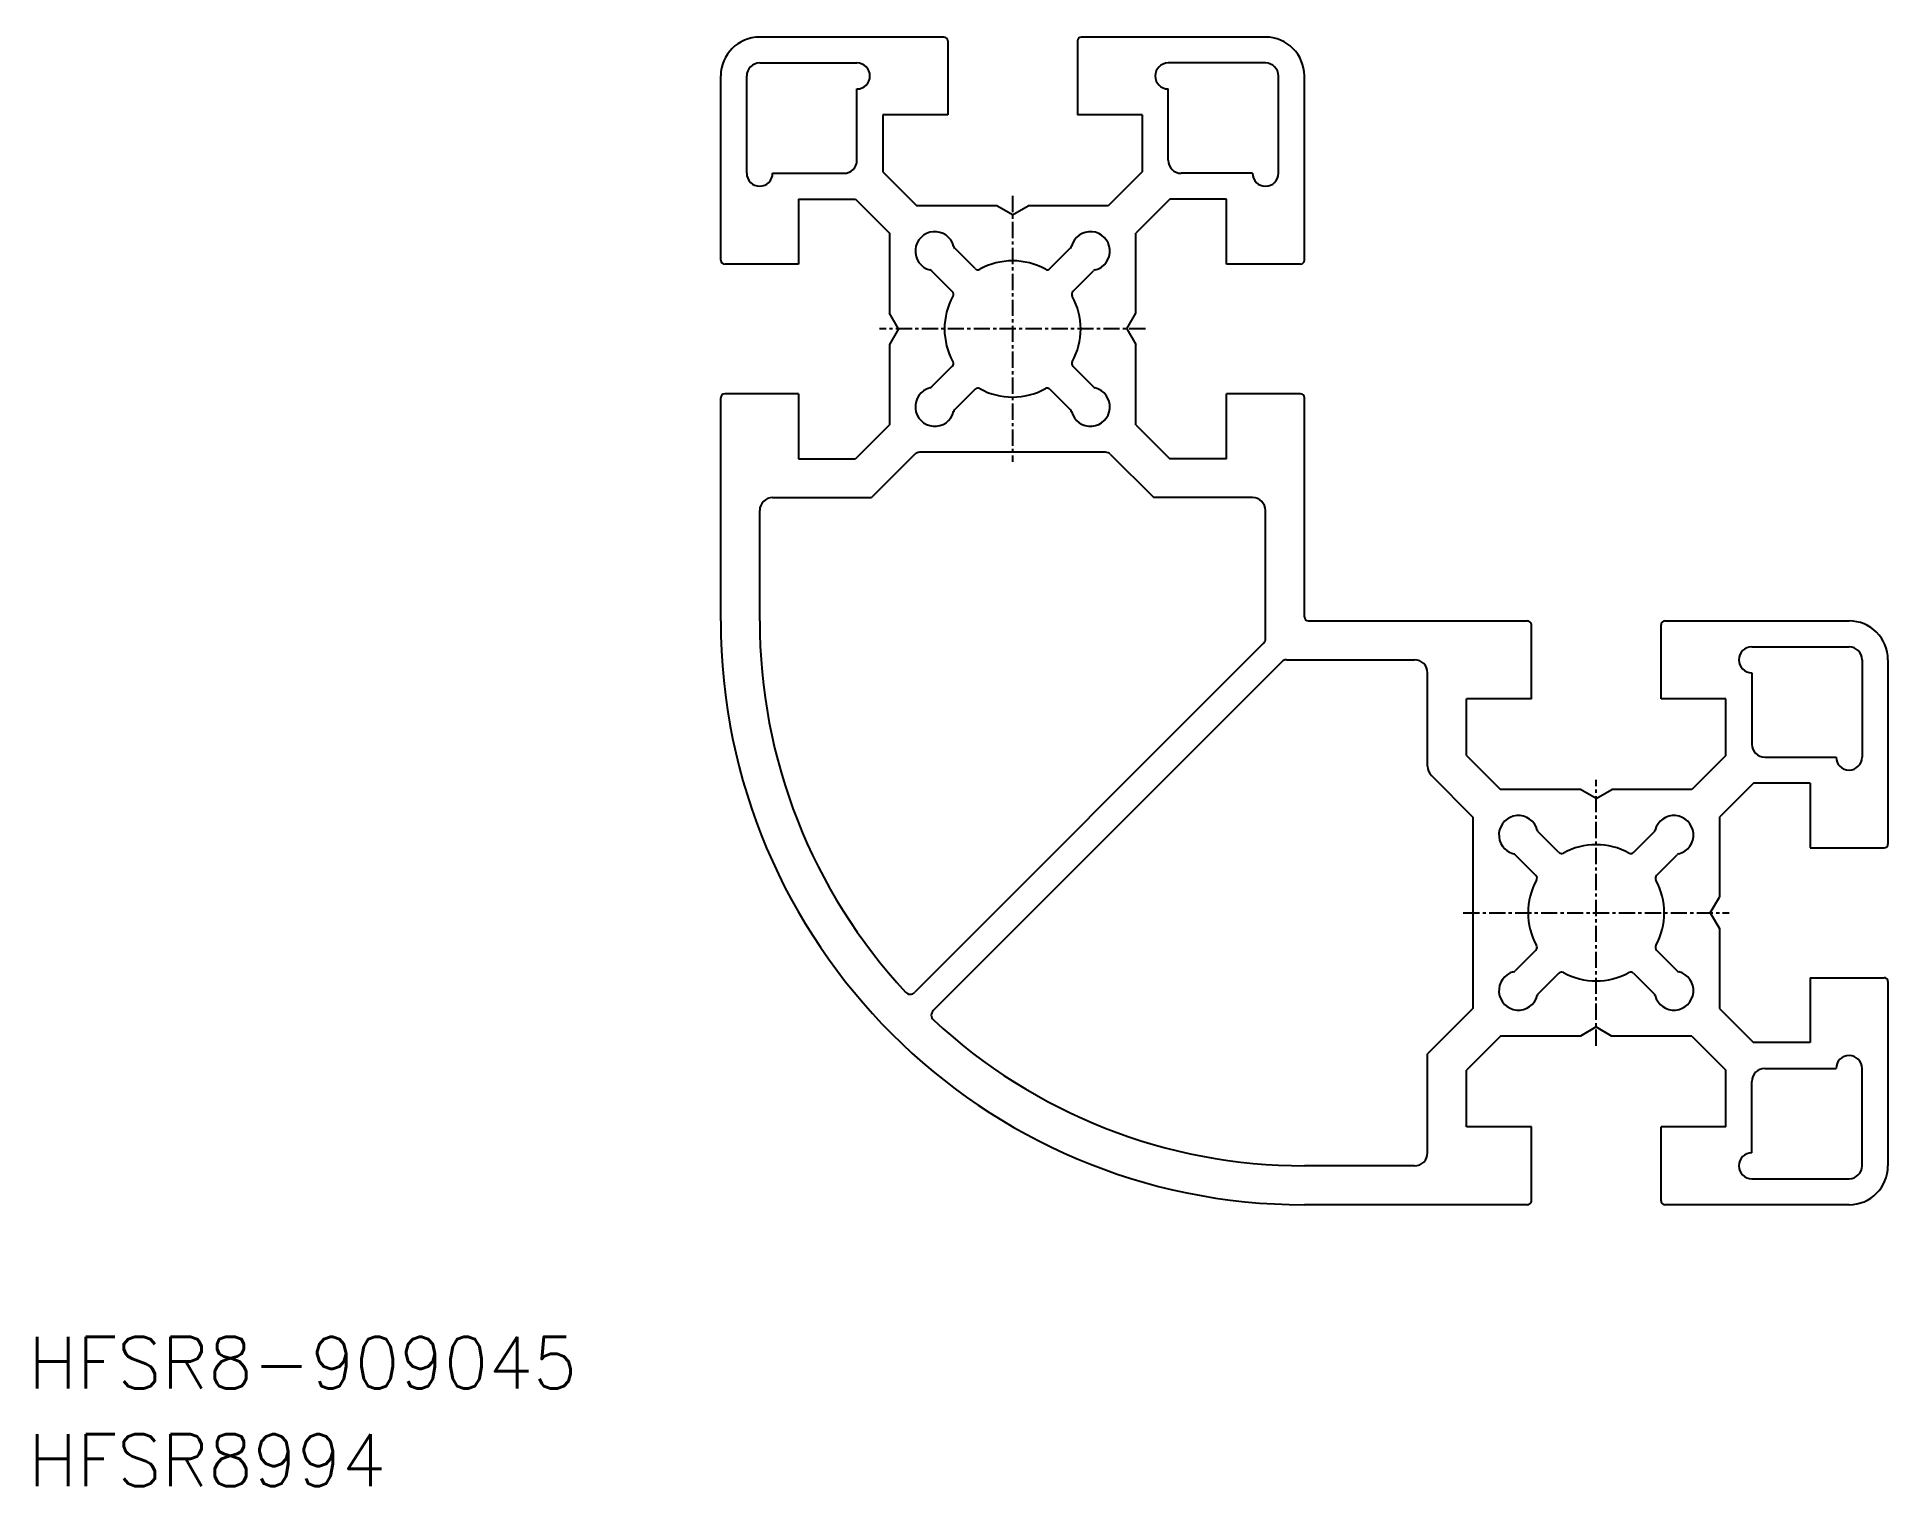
# Model space of a CAD drawing. Extents: x -75 to 68, y -89 to 23.
import ezdxf

# ---------------------------------------------------------------- set-up
doc = ezdxf.new("R2010")
doc.units = 0
doc.linetypes.add('CENTER', pattern=[2, 1.25, -0.25, 0.25, -0.25])
doc.layers.get('0').update_dxf_attribs({"linetype": 'CONTINUOUS'})
doc.layers.add('CENTER', color=1, linetype='CENTER')
doc.styles.get("Standard").update_dxf_attribs({"font": 'txt.shx', "bigfont": 'bigfont.shx'})

msp = doc.modelspace()

# ---------------------------------------------------------------- linework, layer by layer
at = {"color": 7, "linetype": 'CONTINUOUS'}
for p, q in [((-5.3, 22.5), (-19.5, 22.5)), ((-5, 22.2), (-5, 16.5)), ((5, 22.2), (5, 16.5)), ((19.5, 22.5), (5.3, 22.5)), ((-19.5, 20.5), (-12, 20.5)), ((19.5, 20.5), (12, 20.5)), ((-22.5, 5.3), (-22.5, 19.5)), ((-20.5, 12), (-20.5, 19.5)), ((20.5, 12), (20.5, 19.5)), ((22.5, 5.3), (22.5, 19.5)), ((-12, 13), (-12, 18.5)), ((12, 13), (12, 18.5)), ((-10, 16.5), (-10, 12.12)), ((-5, 16.5), (-10, 16.5)), ((10, 16.5), (5, 16.5)), ((10, 16.5), (10, 12.12)), ((-18.5, 12), (-13, 12)), ((-10, 12.12), (-7.38, 9.5)), ((10, 12.12), (7.38, 9.5)), ((18.5, 12), (13, 12)), ((-16.5, 10), (-12.12, 10)), ((-16.5, 10), (-16.5, 5)), ((-12.12, 10), (-9.5, 7.38)), ((12.12, 10), (9.5, 7.38)), ((16.5, 10), (12.12, 10)), ((16.5, 5), (16.5, 10)), ((-1.21, 9.5), (-7.38, 9.5)), ((0, 8.8), (-1.21, 9.5)), ((0, 8.8), (1.21, 9.5)), ((7.38, 9.5), (1.21, 9.5)), ((-9.5, 7.38), (-9.5, 1.21)), ((9.5, 1.21), (9.5, 7.38)), ((-2.88, 4.65), (-4.47, 6.24)), ((2.88, 4.65), (4.47, 6.24)), ((-16.5, 5), (-22.2, 5)), ((-4.65, 2.88), (-6.24, 4.47)), ((4.65, 2.88), (6.24, 4.47)), ((22.2, 5), (16.5, 5)), ((-8.8, 0), (-9.5, 1.21)), ((8.8, 0), (9.5, 1.21)), ((8.8, 0), (9.5, -1.21)), ((-8.8, 0), (-9.5, -1.21)), ((-9.5, -1.21), (-9.5, -7.38)), ((9.5, -7.38), (9.5, -1.21)), ((-4.65, -2.88), (-6.24, -4.47)), ((4.65, -2.88), (6.24, -4.47)), ((-22.5, -22.5), (-22.5, -5.3)), ((-16.5, -5), (-22.2, -5)), ((-16.5, -5), (-16.5, -10)), ((-2.88, -4.65), (-4.47, -6.24)), ((2.88, -4.65), (4.47, -6.24)), ((22.2, -5), (16.5, -5)), ((16.5, -10), (16.5, -5)), ((22.5, -22.2), (22.5, -5.3)), ((-9.5, -7.38), (-12.12, -10)), ((9.5, -7.38), (12.12, -10)), ((-7.53, -9.65), (-10.88, -13)), ((7.17, -9.5), (-7.17, -9.5)), ((7.53, -9.65), (10.88, -13)), ((-16.5, -10), (-12.12, -10)), ((16.5, -10), (12.12, -10)), ((-19.5, -22.5), (-19.5, -14)), ((-18.5, -13), (-10.88, -13)), ((18.5, -13), (10.88, -13)), ((19.5, -23.88), (19.5, -14)), ((22.8, -22.5), (39.7, -22.5)), ((40, -28.5), (40, -22.8)), ((50, -28.5), (50, -22.8)), ((50.3, -22.5), (64.5, -22.5)), ((19.35, -24.23), (-7.53, -51.12)), ((20.77, -25.65), (-6.12, -52.53)), ((21.12, -25.5), (31, -25.5)), ((57, -24.5), (64.5, -24.5)), ((65.5, -25.5), (65.5, -33)), ((67.5, -25.5), (67.5, -39.7)), ((32, -33.71), (32, -26.5)), ((57, -26.5), (57, -32)), ((35, -32.88), (35, -28.5)), ((40, -28.5), (35, -28.5)), ((55, -28.5), (50, -28.5)), ((55, -32.88), (55, -28.5)), ((35, -32.88), (37.62, -35.5)), ((55, -32.88), (52.38, -35.5)), ((58, -33), (63.5, -33)), ((32.29, -34.41), (35.5, -37.62)), ((43.79, -35.5), (37.62, -35.5)), ((45, -36.2), (43.79, -35.5)), ((45, -36.2), (46.21, -35.5)), ((52.38, -35.5), (46.21, -35.5)), ((57.12, -35), (54.5, -37.62)), ((61.5, -35), (57.12, -35)), ((61.5, -35), (61.5, -40)), ((35.5, -37.62), (35.5, -52.38)), ((54.5, -37.62), (54.5, -43.79)), ((42.12, -40.35), (40.53, -38.76)), ((47.88, -40.35), (49.47, -38.76)), ((40.35, -42.12), (38.76, -40.53)), ((49.65, -42.12), (51.24, -40.53)), ((61.5, -40), (67.2, -40)), ((53.8, -45), (54.5, -43.79)), ((53.8, -45), (54.5, -46.21)), ((54.5, -46.21), (54.5, -52.38)), ((40.35, -47.88), (38.76, -49.47)), ((49.65, -47.88), (51.24, -49.47)), ((42.12, -49.65), (40.53, -51.24)), ((47.88, -49.65), (49.47, -51.24)), ((61.5, -50), (67.2, -50)), ((61.5, -50), (61.5, -55)), ((67.5, -50.3), (67.5, -64.5)), ((35.5, -52.38), (32, -55.88)), ((54.5, -52.38), (57.12, -55)), ((45, -53.8), (43.79, -54.5)), ((45, -53.8), (46.21, -54.5)), ((37.62, -54.5), (35, -57.12)), ((37.62, -54.5), (35, -57.12)), ((43.79, -54.5), (37.62, -54.5)), ((52.38, -54.5), (46.21, -54.5)), ((52.38, -54.5), (55, -57.12)), ((61.5, -55), (57.12, -55)), ((32, -63.5), (32, -55.88)), ((58, -57), (63.5, -57)), ((65.5, -64.5), (65.5, -57)), ((35, -61.5), (35, -57.12)), ((55, -61.5), (55, -57.12)), ((57, -63.5), (57, -58)), ((40, -61.5), (35, -61.5)), ((40, -67.2), (40, -61.5)), ((55, -61.5), (50, -61.5)), ((50, -67.2), (50, -61.5)), ((31, -64.5), (22.5, -64.5)), ((57, -65.5), (64.5, -65.5)), ((39.7, -67.5), (22.5, -67.5)), ((64.5, -67.5), (50.3, -67.5))]:
    msp.add_line(p, q, dxfattribs=at)
for centre, radius, start, end in [((-19.5, 19.5), 3, 90, 180), ((-5.3, 22.2), 0.3, 0, 90), ((5.3, 22.2), 0.3, 90, 180), ((19.5, 19.5), 3, 0, 90), ((-19.5, 19.5), 1, 90, 180), ((-12, 19.5), 1, 270, 90), ((12, 19.5), 1, 90, 270), ((19.5, 19.5), 1, 360, 89.9999), ((-13, 13), 1, 270, 0), ((13, 13), 1, 179.9999, 270), ((-19.5, 12), 1, 180, 0), ((19.5, 12), 1, 180, 360), ((-6, 6), 1.5, 14.4416, 255.5584), ((6, 6), 1.5, 284.4416, 165.5584), ((-4.26, 6.45), 0.3, 194.4416, 225), ((4.26, 6.45), 0.3, 315, 345.5584), ((-22.2, 5.3), 0.3, 180, 270), ((-6.45, 4.26), 0.3, 45, 75.5584), ((-2.67, 4.86), 0.3, 225, 298.7828), ((0, 0), 5.25, 61.2172, 118.7828), ((2.67, 4.86), 0.3, 241.2172, 315), ((6.45, 4.26), 0.3, 104.4416, 135), ((22.2, 5.3), 0.3, 270, 0), ((-4.86, 2.67), 0.3, 331.2172, 45), ((4.86, 2.67), 0.3, 135, 208.7828), ((0, 0), 5.25, 151.2172, 208.7828), ((0, 0), 5.25, 331.2172, 28.7828), ((-4.86, -2.67), 0.3, 315, 28.7828), ((4.86, -2.67), 0.3, 151.2172, 225), ((-22.2, -5.3), 0.3, 90, 180), ((-6, -6), 1.5, 104.4416, 345.5584), ((-6.45, -4.26), 0.3, 284.4416, 315), ((-2.67, -4.86), 0.3, 61.2172, 135), ((0, 0), 5.25, 241.2172, 298.7828), ((2.67, -4.86), 0.3, 45, 118.7828), ((6, -6), 1.5, 194.4416, 75.5584), ((6.45, -4.26), 0.3, 225, 255.5584), ((22.2, -5.3), 0.3, 0, 90), ((-4.26, -6.45), 0.3, 135, 165.5584), ((4.26, -6.45), 0.3, 14.4416, 45), ((-7.17, -10), 0.5, 90, 135), ((7.17, -10), 0.5, 45, 90), ((-18.5, -14), 1, 90, 180), ((18.5, -14), 1, 0, 90), ((22.5, -22.5), 45, 180, 270), ((22.5, -22.5), 42, 180, 222.9286), ((22.8, -22.2), 0.3, 180, 270), ((39.7, -22.8), 0.3, 0, 90), ((50.3, -22.8), 0.3, 90, 180), ((64.5, -25.5), 3, 0, 90), ((19, -23.88), 0.5, 315, 360), ((21.12, -26), 0.5, 90, 135), ((31, -26.5), 1, 0, 90), ((57, -25.5), 1, 90, 270), ((64.5, -25.5), 1, 0.0001, 90), ((58, -32), 1, 180, 270), ((33, -33.71), 1, 180, 225), ((64.5, -33), 1, 180, 0), ((39, -39), 1.5, 14.4416, 255.5584), ((51, -39), 1.5, 284.4416, 165.5584), ((40.74, -38.55), 0.3, 194.4416, 225), ((45, -45), 5.25, 61.2172, 118.7828), ((49.26, -38.55), 0.3, 315, 345.5584), ((67.2, -39.7), 0.3, 270, 0), ((38.55, -40.74), 0.3, 45, 75.5584), ((42.33, -40.14), 0.3, 225, 298.7828), ((47.67, -40.14), 0.3, 241.2172, 315), ((51.45, -40.74), 0.3, 104.4416, 135), ((45, -45), 5.25, 151.2172, 208.7828), ((40.14, -42.33), 0.3, 331.2172, 45), ((49.86, -42.33), 0.3, 135, 208.7828), ((45, -45), 5.25, 331.2172, 28.7828), ((40.14, -47.67), 0.3, 315, 28.7828), ((49.86, -47.67), 0.3, 151.2172, 225), ((39, -51), 1.5, 104.4416, 345.5584), ((38.55, -49.26), 0.3, 284.4416, 315), ((42.33, -49.86), 0.3, 61.2172, 135), ((45, -45), 5.25, 241.2172, 298.7828), ((47.67, -49.86), 0.3, 45, 118.7828), ((51, -51), 1.5, 194.4416, 75.5584), ((51.45, -49.26), 0.3, 225, 255.5584), ((-7.89, -50.77), 0.5, 222.9286, 315), ((40.74, -51.45), 0.3, 135, 165.5584), ((49.26, -51.45), 0.3, 14.4416, 45), ((67.2, -50.3), 0.3, 0, 90), ((-5.77, -52.89), 0.5, 135, 227.0714), ((22.5, -22.5), 42, 227.0714, 270), ((58, -58), 1, 90, 180), ((64.5, -57), 1, 0, 180), ((31, -63.5), 1, 270, 360), ((57, -64.5), 1, 90, 270), ((64.5, -64.5), 1, 270, 360), ((64.5, -64.5), 3, 270, 0), ((39.7, -67.2), 0.3, 270, 0), ((50.3, -67.2), 0.3, 180, 270)]:
    msp.add_arc(centre, radius, start, end, dxfattribs=at)
at = {"layer": 'CENTER', "color": 1, "linetype": 'CENTER'}
for p, q in [((0, 10.25), (0, -10.25)), ((10.25, 0), (-10.25, 0)), ((45, -55.25), (45, -34.75)), ((34.75, -45), (55.25, -45))]:
    msp.add_line(p, q, dxfattribs=at)

# ---------------------------------------------------------------- texts
at = {"color": 7, "linetype": 'CONTINUOUS'}
for s, p in [('HFSR8-909045', (-75.91, -81.67)), ('HFSR8994', (-75.91, -89.18))]:
    msp.add_text(s, height=4, dxfattribs=at).set_placement(p)

doc.saveas('drawing.dxf')
